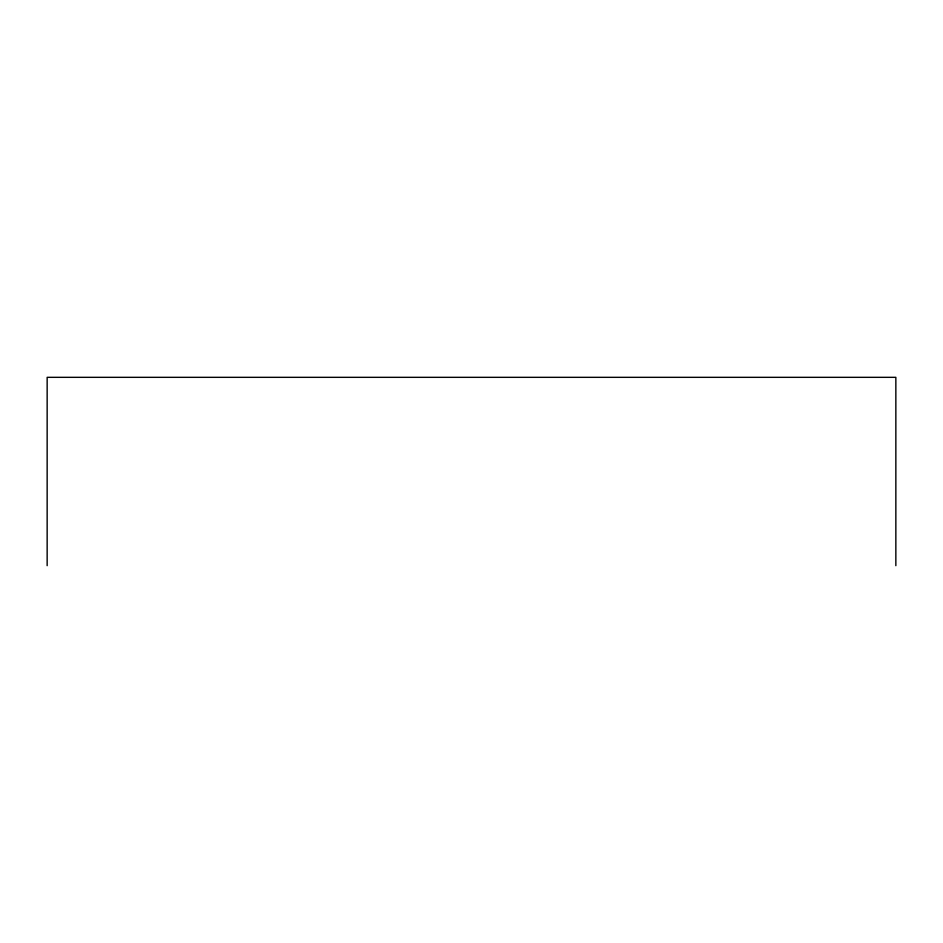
<?xml version="1.0" encoding="UTF-8"?>
<svg xmlns="http://www.w3.org/2000/svg" width="943" height="943" viewBox="0 0 943 943"><rect width="100%" height="100%" fill="white"/><g stroke="black" fill="none" stroke-linecap="round" stroke-linejoin="round"><path stroke-width="1.41" d="M895.85 565.67L895.85 377.33L47.15 377.33L47.15 565.67"/></g></svg>
